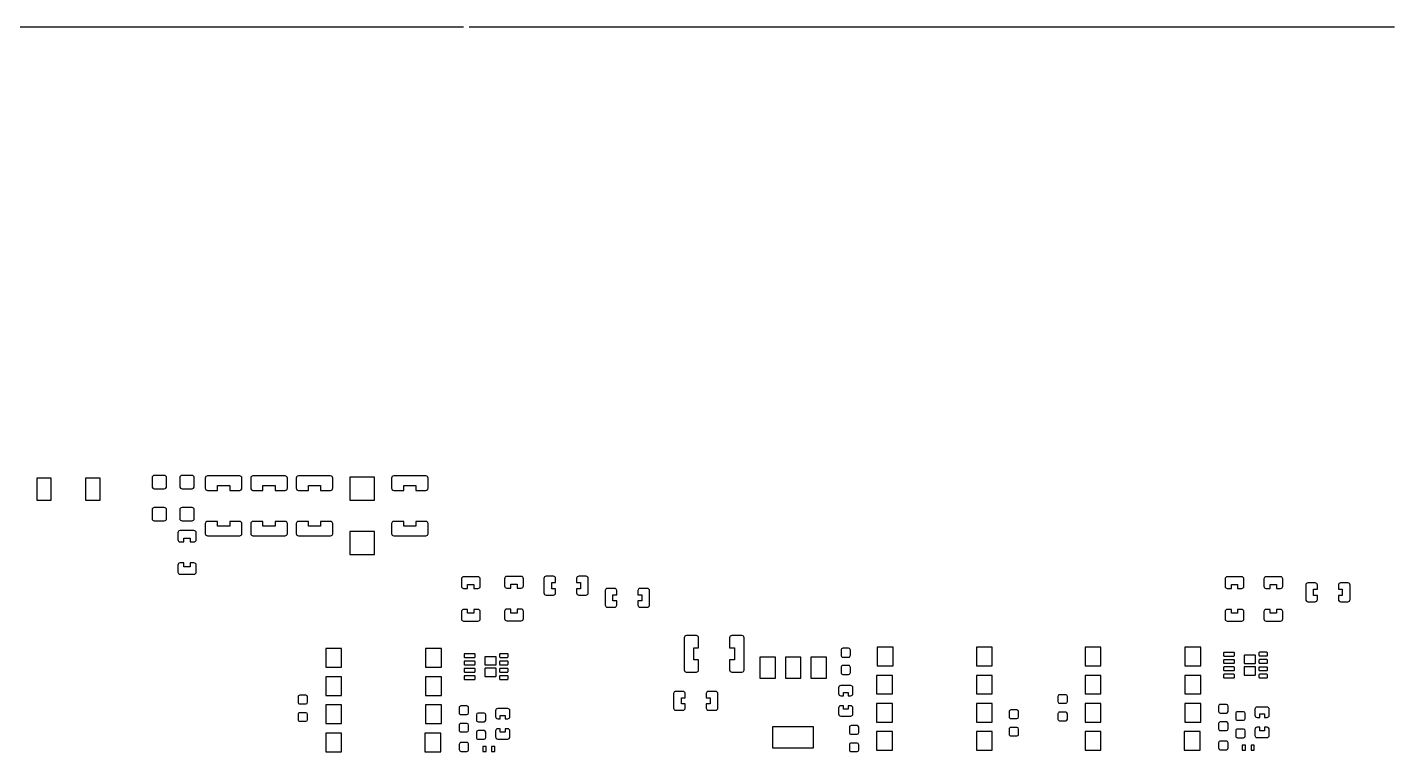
# Model space of a CAD drawing. Extents: x -210 to 210, y -160 to 160.
# Drawn here: x -81.6 to 41.7, y 94.6 to 160 of the extents above; entities that cross this region are included whole.
import ezdxf

# ---------------------------------------------------------------- set-up
doc = ezdxf.new("R2010")
doc.units = 0
doc.header["$MEASUREMENT"] = 0
doc.layers.get('0').update_dxf_attribs({"linetype": 'CONTINUOUS'})

msp = doc.modelspace()

# ---------------------------------------------------------------- linework, layer by layer
for points in [[(-42.250029, 160), (-125.75001, 160)], [(41.749971, 160), (-41.750029, 160)], [(-79.449995, 119.3), (-80.750005, 119.3), (-80.750005, 119.3), (-80.750005, 117.3), (-80.750005, 117.3), (-79.449995, 117.3), (-79.449995, 117.3), (-79.449995, 119.3)], [(-75.049995, 119.3), (-76.350005, 119.3), (-76.350005, 119.3), (-76.350005, 117.3), (-76.350005, 117.3), (-75.049995, 117.3), (-75.049995, 117.3), (-75.049995, 119.3)], [(-50.3, 119.4), (-52.5, 119.4), (-52.5, 119.4), (-52.5, 117.3), (-52.5, 117.3), (-50.3, 117.3), (-50.3, 117.3), (-50.3, 119.4)], [(-50.3, 114.5), (-52.5, 114.5), (-52.5, 114.5), (-52.5, 112.4), (-52.5, 112.4), (-50.3, 112.4), (-50.3, 112.4), (-50.3, 114.5)], [(-53.265, 103.91), (-54.685, 103.91), (-54.685, 103.91), (-54.685, 102.23), (-54.685, 102.23), (-53.265, 102.23), (-53.265, 102.23), (-53.265, 103.91)], [(-44.255, 103.91), (-45.675, 103.91), (-45.675, 103.91), (-45.675, 102.23), (-45.675, 102.23), (-44.255, 102.23), (-44.255, 102.23), (-44.255, 103.91)], [(-3.505, 104.04), (-4.925, 104.04), (-4.925, 104.04), (-4.925, 102.36), (-4.925, 102.36), (-3.505, 102.36), (-3.505, 102.36), (-3.505, 104.04)], [(5.445, 104.04), (4.025, 104.04), (4.025, 104.04), (4.025, 102.36), (4.025, 102.36), (5.445, 102.36), (5.445, 102.36), (5.445, 104.04)], [(15.245, 104.04), (13.825, 104.04), (13.825, 104.04), (13.825, 102.36), (13.825, 102.36), (15.245, 102.36), (15.245, 102.36), (15.245, 104.04)], [(24.255, 104.04), (22.835, 104.04), (22.835, 104.04), (22.835, 102.36), (22.835, 102.36), (24.255, 102.36), (24.255, 102.36), (24.255, 104.04)], [(-14.12, 103.152002), (-15.52, 103.152002), (-15.52, 103.152002), (-15.52, 101.252998), (-15.52, 101.252998), (-14.12, 101.252998), (-14.12, 101.252998), (-14.12, 103.152002)], [(-11.82, 103.152002), (-13.22, 103.152002), (-13.22, 103.152002), (-13.22, 101.252998), (-13.22, 101.252998), (-11.82, 101.252998), (-11.82, 101.252998), (-11.82, 103.152002)], [(-9.52, 103.152002), (-10.92, 103.152002), (-10.92, 103.152002), (-10.92, 101.252998), (-10.92, 101.252998), (-9.52, 101.252998), (-9.52, 101.252998), (-9.52, 103.152002)], [(-53.265, 101.37), (-54.685, 101.37), (-54.685, 101.37), (-54.685, 99.69), (-54.685, 99.69), (-53.265, 99.69), (-53.265, 99.69), (-53.265, 101.37)], [(-44.255, 101.37), (-45.675, 101.37), (-45.675, 101.37), (-45.675, 99.69), (-45.675, 99.69), (-44.255, 99.69), (-44.255, 99.69), (-44.255, 101.37)], [(-3.565, 101.5), (-4.985, 101.5), (-4.985, 101.5), (-4.985, 99.82), (-4.985, 99.82), (-3.565, 99.82), (-3.565, 99.82), (-3.565, 101.5)], [(5.445, 101.5), (4.025, 101.5), (4.025, 101.5), (4.025, 99.82), (4.025, 99.82), (5.445, 99.82), (5.445, 99.82), (5.445, 101.5)], [(15.245, 101.5), (13.825, 101.5), (13.825, 101.5), (13.825, 99.82), (13.825, 99.82), (15.245, 99.82), (15.245, 99.82), (15.245, 101.5)], [(24.255, 101.5), (22.835, 101.5), (22.835, 101.5), (22.835, 99.82), (22.835, 99.82), (24.255, 99.82), (24.255, 99.82), (24.255, 101.5)], [(-53.265, 98.83), (-54.685, 98.83), (-54.685, 98.83), (-54.685, 97.15), (-54.685, 97.15), (-53.265, 97.15), (-53.265, 97.15), (-53.265, 98.83)], [(-44.255, 98.83), (-45.675, 98.83), (-45.675, 98.83), (-45.675, 97.15), (-45.675, 97.15), (-44.255, 97.15), (-44.255, 97.15), (-44.255, 98.83)], [(-3.565, 98.96), (-4.985, 98.96), (-4.985, 98.96), (-4.985, 97.28), (-4.985, 97.28), (-3.565, 97.28), (-3.565, 97.28), (-3.565, 98.96)], [(5.445, 98.96), (4.025, 98.96), (4.025, 98.96), (4.025, 97.28), (4.025, 97.28), (5.445, 97.28), (5.445, 97.28), (5.445, 98.96)], [(15.245, 98.96), (13.825, 98.96), (13.825, 98.96), (13.825, 97.28), (13.825, 97.28), (15.245, 97.28), (15.245, 97.28), (15.245, 98.96)], [(24.255, 98.96), (22.835, 98.96), (22.835, 98.96), (22.835, 97.28), (22.835, 97.28), (24.255, 97.28), (24.255, 97.28), (24.255, 98.96)], [(-53.265, 96.29), (-54.685, 96.29), (-54.685, 96.29), (-54.685, 94.61), (-54.685, 94.61), (-53.265, 94.61), (-53.265, 94.61), (-53.265, 96.29)], [(-44.315, 96.29), (-45.735, 96.29), (-45.735, 96.29), (-45.735, 94.61), (-45.735, 94.61), (-44.315, 94.61), (-44.315, 94.61), (-44.315, 96.29)], [(-10.67, 96.852002), (-14.37, 96.852002), (-14.37, 96.852002), (-14.37, 94.952998), (-14.37, 94.952998), (-10.67, 94.952998), (-10.67, 94.952998), (-10.67, 96.852002)], [(-3.565, 96.42), (-4.985, 96.42), (-4.985, 96.42), (-4.985, 94.74), (-4.985, 94.74), (-3.565, 94.74), (-3.565, 94.74), (-3.565, 96.42)], [(5.445, 96.42), (4.025, 96.42), (4.025, 96.42), (4.025, 94.74), (4.025, 94.74), (5.445, 94.74), (5.445, 94.74), (5.445, 96.42)], [(15.245, 96.42), (13.825, 96.42), (13.825, 96.42), (13.825, 94.74), (13.825, 94.74), (15.245, 94.74), (15.245, 94.74), (15.245, 96.42)], [(24.195, 96.42), (22.775, 96.42), (22.775, 96.42), (22.775, 94.74), (22.775, 94.74), (24.195, 94.74), (24.195, 94.74), (24.195, 96.42)], [(-40.22, 95.065), (-40.52, 95.065), (-40.52, 95.065), (-40.52, 94.615), (-40.52, 94.615), (-40.22, 94.615), (-40.22, 94.615), (-40.22, 95.065)], [(-39.42, 95.065), (-39.72, 95.065), (-39.72, 95.065), (-39.72, 94.615), (-39.72, 94.615), (-39.42, 94.615), (-39.42, 94.615), (-39.42, 95.065)], [(28.29, 95.195), (27.99, 95.195), (27.99, 95.195), (27.99, 94.745), (27.99, 94.745), (28.29, 94.745), (28.29, 94.745), (28.29, 95.195)], [(29.09, 95.195), (28.79, 95.195), (28.79, 95.195), (28.79, 94.745), (28.79, 94.745), (29.09, 94.745), (29.09, 94.745), (29.09, 95.195)]]:
    msp.add_lwpolyline(points)
for points in [[(-69.05, 119.35, 0.414407), (-69.250005, 119.55), (-69.250005, 119.55), (-70.150005, 119.55), (-70.150005, 119.55, 0.414414), (-70.35, 119.35), (-70.35, 119.35), (-70.35, 118.55), (-70.35, 118.55, 0.414428), (-70.150005, 118.35), (-70.150005, 118.35), (-69.250005, 118.35), (-69.250005, 118.35, 0.414407), (-69.05, 118.55), (-69.05, 118.55), (-69.05, 119.35)], [(-66.55, 119.35, 0.4144), (-66.749995, 119.55), (-66.749995, 119.55), (-67.65, 119.55), (-67.65, 119.55, 0.414421), (-67.85, 119.35), (-67.85, 119.35), (-67.85, 118.55), (-67.85, 118.55, 0.414435), (-67.65, 118.35), (-67.65, 118.35), (-66.749995, 118.35), (-66.749995, 118.35, 0.414385), (-66.55, 118.55), (-66.55, 118.55), (-66.55, 119.35)], [(-62.25, 119.312998, 0.395496), (-62.45, 119.5), (-62.45, 119.5), (-65.350005, 119.5), (-65.350005, 119.5, 0.41445), (-65.55, 119.3), (-65.55, 119.3), (-65.55, 118.4), (-65.55, 118.4, 0.414435), (-65.350005, 118.2), (-65.350005, 118.2), (-64.450005, 118.2), (-64.450005, 118.2), (-64.450005, 118.632998), (-64.450005, 118.632998), (-63.35, 118.632998), (-63.35, 118.632998), (-63.35, 118.2), (-63.35, 118.2), (-62.45, 118.2), (-62.45, 118.2, 0.414378), (-62.25, 118.4), (-62.25, 118.4), (-62.25, 119.312998)], [(-58.15, 119.312998, 0.395455), (-58.35, 119.5), (-58.35, 119.5), (-61.25, 119.5), (-61.25, 119.5, 0.414442), (-61.45, 119.3), (-61.45, 119.3), (-61.45, 118.4), (-61.45, 118.4, 0.414421), (-61.25, 118.2), (-61.25, 118.2), (-60.35, 118.2), (-60.35, 118.2), (-60.35, 118.632998), (-60.35, 118.632998), (-59.25, 118.632998), (-59.25, 118.632998), (-59.25, 118.2), (-59.25, 118.2), (-58.35, 118.2), (-58.35, 118.2, 0.414342), (-58.15, 118.4), (-58.15, 118.4), (-58.15, 119.312998)], [(-54.05, 119.312998, 0.395468), (-54.25, 119.5), (-54.25, 119.5), (-57.15, 119.5), (-57.15, 119.5, 0.414428), (-57.35, 119.3), (-57.35, 119.3), (-57.35, 118.4), (-57.35, 118.4, 0.414428), (-57.15, 118.2), (-57.15, 118.2), (-56.25, 118.2), (-56.25, 118.2), (-56.25, 118.632998), (-56.25, 118.632998), (-55.15, 118.632998), (-55.15, 118.632998), (-55.15, 118.2), (-55.15, 118.2), (-54.25, 118.2), (-54.25, 118.2, 0.414357), (-54.05, 118.4), (-54.05, 118.4), (-54.05, 119.312998)], [(-45.45, 119.312998, 0.395504), (-45.65, 119.5), (-45.65, 119.5), (-48.55, 119.5), (-48.55, 119.5, 0.414471), (-48.75, 119.3), (-48.75, 119.3), (-48.75, 118.4), (-48.75, 118.4, 0.414442), (-48.55, 118.2), (-48.55, 118.2), (-47.65, 118.2), (-47.65, 118.2), (-47.65, 118.632998), (-47.65, 118.632998), (-46.55, 118.632998), (-46.55, 118.632998), (-46.55, 118.2), (-46.55, 118.2), (-45.65, 118.2), (-45.65, 118.2, 0.414364), (-45.45, 118.4), (-45.45, 118.4), (-45.45, 119.312998)], [(-69.05, 116.45, 0.414421), (-69.250005, 116.65), (-69.250005, 116.65), (-70.150005, 116.65), (-70.150005, 116.65, 0.414442), (-70.35, 116.45), (-70.35, 116.45), (-70.35, 115.65), (-70.35, 115.65, 0.414414), (-70.150005, 115.45), (-70.150005, 115.45), (-69.250005, 115.45), (-69.250005, 115.45, 0.414392), (-69.05, 115.65), (-69.05, 115.65), (-69.05, 116.45)], [(-66.55, 116.45, 0.414414), (-66.749995, 116.65), (-66.749995, 116.65), (-67.65, 116.65), (-67.65, 116.65, 0.41445), (-67.85, 116.45), (-67.85, 116.45), (-67.85, 115.65), (-67.85, 115.65, 0.414421), (-67.65, 115.45), (-67.65, 115.45), (-66.749995, 115.45), (-66.749995, 115.45, 0.414371), (-66.55, 115.65), (-66.55, 115.65), (-66.55, 116.45)], [(-62.25, 115.2, 0.414378), (-62.45, 115.4), (-62.45, 115.4), (-63.35, 115.4), (-63.35, 115.4), (-63.35, 114.966992), (-63.35, 114.966992), (-64.450005, 114.966992), (-64.450005, 114.966992), (-64.450005, 115.4), (-64.450005, 115.4), (-65.350005, 115.4), (-65.350005, 115.4, 0.41445), (-65.55, 115.2), (-65.55, 115.2), (-65.55, 114.3), (-65.55, 114.3, 0.414464), (-65.350005, 114.1), (-65.350005, 114.1), (-62.45, 114.1), (-62.45, 114.1, 0.395503), (-62.25, 114.286992), (-62.25, 114.286992), (-62.25, 115.2)], [(-58.15, 115.2, 0.414357), (-58.35, 115.4), (-58.35, 115.4), (-59.25, 115.4), (-59.25, 115.4), (-59.25, 114.966992), (-59.25, 114.966992), (-60.35, 114.966992), (-60.35, 114.966992), (-60.35, 115.4), (-60.35, 115.4), (-61.25, 115.4), (-61.25, 115.4, 0.414421), (-61.45, 115.2), (-61.45, 115.2), (-61.45, 114.3), (-61.45, 114.3, 0.414457), (-61.25, 114.1), (-61.25, 114.1), (-58.35, 114.1), (-58.35, 114.1, 0.395482), (-58.15, 114.286992), (-58.15, 114.286992), (-58.15, 115.2)], [(-54.05, 115.2, 0.414357), (-54.25, 115.4), (-54.25, 115.4), (-55.15, 115.4), (-55.15, 115.4), (-55.15, 114.966992), (-55.15, 114.966992), (-56.25, 114.966992), (-56.25, 114.966992), (-56.25, 115.4), (-56.25, 115.4), (-57.15, 115.4), (-57.15, 115.4, 0.414442), (-57.35, 115.2), (-57.35, 115.2), (-57.35, 114.3), (-57.35, 114.3, 0.414442), (-57.15, 114.1), (-57.15, 114.1), (-54.25, 114.1), (-54.25, 114.1, 0.395495), (-54.05, 114.286992), (-54.05, 114.286992), (-54.05, 115.2)], [(-45.45, 115.2, 0.414392), (-45.65, 115.4), (-45.65, 115.4), (-46.55, 115.4), (-46.55, 115.4), (-46.55, 114.966992), (-46.55, 114.966992), (-47.65, 114.966992), (-47.65, 114.966992), (-47.65, 115.4), (-47.65, 115.4), (-48.55, 115.4), (-48.55, 115.4, 0.414471), (-48.75, 115.2), (-48.75, 115.2), (-48.75, 114.3), (-48.75, 114.3, 0.414442), (-48.55, 114.1), (-48.55, 114.1), (-45.65, 114.1), (-45.65, 114.1, 0.395462), (-45.45, 114.286992), (-45.45, 114.286992), (-45.45, 115.2)], [(-66.375, 114.375, 0.414378), (-66.575, 114.575), (-66.575, 114.575), (-67.824995, 114.575), (-67.824995, 114.575, 0.414414), (-68.025, 114.375), (-68.025, 114.375), (-68.025, 113.75), (-68.025, 113.75, 0.414414), (-67.824995, 113.55), (-67.824995, 113.55), (-67.475, 113.55), (-67.475, 113.55), (-67.475, 113.891992), (-67.475, 113.891992), (-66.924995, 113.891992), (-66.924995, 113.891992), (-66.924995, 113.55), (-66.924995, 113.55), (-66.575, 113.55), (-66.575, 113.55, 0.414407), (-66.375, 113.75), (-66.375, 113.75), (-66.375, 114.375)], [(-66.375, 111.45, 0.414407), (-66.575, 111.65), (-66.575, 111.65), (-66.924995, 111.65), (-66.924995, 111.65), (-66.924995, 111.307998), (-66.924995, 111.307998), (-67.475, 111.307998), (-67.475, 111.307998), (-67.475, 111.65), (-67.475, 111.65), (-67.824995, 111.65), (-67.824995, 111.65, 0.414414), (-68.025, 111.45), (-68.025, 111.45), (-68.025, 110.825), (-68.025, 110.825, 0.414414), (-67.824995, 110.625), (-67.824995, 110.625), (-66.575, 110.625), (-66.575, 110.625, 0.414378), (-66.375, 110.825), (-66.375, 110.825), (-66.375, 111.45)], [(-40.75, 110.2, 0.414371), (-40.95, 110.4), (-40.95, 110.4), (-42.25, 110.4), (-42.25, 110.4, 0.41445), (-42.45, 110.2), (-42.45, 110.2), (-42.45, 109.55), (-42.45, 109.55, 0.414414), (-42.25, 109.35), (-42.25, 109.35), (-41.882998, 109.35), (-41.882998, 109.35), (-41.882998, 109.7), (-41.882998, 109.7), (-41.317002, 109.7), (-41.317002, 109.7), (-41.317002, 109.35), (-41.317002, 109.35), (-40.95, 109.35), (-40.95, 109.35, 0.414375), (-40.75, 109.55), (-40.75, 109.55), (-40.75, 110.2)], [(-36.850002, 110.225, 0.414324), (-37.050002, 110.425), (-37.050002, 110.425), (-38.35, 110.425), (-38.35, 110.425, 0.41445), (-38.55, 110.225), (-38.55, 110.225), (-38.55, 109.575), (-38.55, 109.575, 0.414439), (-38.35, 109.375), (-38.35, 109.375), (-37.983, 109.375), (-37.983, 109.375), (-37.983, 109.725), (-37.983, 109.725), (-37.417, 109.725), (-37.417, 109.725), (-37.417, 109.375), (-37.417, 109.375), (-37.050002, 109.375), (-37.050002, 109.375, 0.41436), (-36.850002, 109.575), (-36.850002, 109.575), (-36.850002, 110.225)], [(-33.95, 110.25, 0.414375), (-34.15, 110.45), (-34.15, 110.45), (-34.8, 110.45), (-34.8, 110.45, 0.414425), (-35, 110.25), (-35, 110.25), (-35, 108.95), (-35, 108.95, 0.414432), (-34.8, 108.75), (-34.8, 108.75), (-34.15, 108.75), (-34.15, 108.75, 0.414364), (-33.95, 108.95), (-33.95, 108.95), (-33.95, 109.317002), (-33.95, 109.317002), (-34.3, 109.317002), (-34.3, 109.317002), (-34.3, 109.883008), (-34.3, 109.883008), (-33.95, 109.883008), (-33.95, 109.883008), (-33.95, 110.25)], [(-31, 110.25, 0.414407), (-31.2, 110.45), (-31.2, 110.45), (-31.85, 110.45), (-31.85, 110.45, 0.414425), (-32.049998, 110.25), (-32.049998, 110.25), (-32.049998, 109.883008), (-32.049998, 109.883008), (-31.7, 109.883008), (-31.7, 109.883008), (-31.7, 109.317002), (-31.7, 109.317002), (-32.049998, 109.317002), (-32.049998, 109.317002), (-32.049998, 108.95), (-32.049998, 108.95, 0.414468), (-31.85, 108.75), (-31.85, 108.75), (-31.2, 108.75), (-31.2, 108.75, 0.414367), (-31, 108.95), (-31, 108.95), (-31, 110.25)], [(28.15, 110.2, 0.414314), (27.95, 110.4), (27.95, 110.4), (26.65, 110.4), (26.65, 110.4, 0.414446), (26.45, 110.2), (26.45, 110.2), (26.45, 109.55), (26.45, 109.55, 0.414439), (26.65, 109.35), (26.65, 109.35), (27.017, 109.35), (27.017, 109.35), (27.017, 109.7), (27.017, 109.7), (27.583, 109.7), (27.583, 109.7), (27.583, 109.35), (27.583, 109.35), (27.95, 109.35), (27.95, 109.35, 0.414328), (28.15, 109.55), (28.15, 109.55), (28.15, 110.2)], [(31.65, 110.2, 0.414314), (31.45, 110.4), (31.45, 110.4), (30.15, 110.4), (30.15, 110.4, 0.414446), (29.95, 110.2), (29.95, 110.2), (29.95, 109.55), (29.95, 109.55, 0.414439), (30.15, 109.35), (30.15, 109.35), (30.517, 109.35), (30.517, 109.35), (30.517, 109.7), (30.517, 109.7), (31.083, 109.7), (31.083, 109.7), (31.083, 109.35), (31.083, 109.35), (31.45, 109.35), (31.45, 109.35, 0.414324), (31.65, 109.55), (31.65, 109.55), (31.65, 110.2)], [(34.775, 109.65, 0.414328), (34.575, 109.85), (34.575, 109.85), (33.925, 109.85), (33.925, 109.85, 0.414428), (33.725, 109.65), (33.725, 109.65), (33.725, 108.35), (33.725, 108.35, 0.4144), (33.925, 108.15), (33.925, 108.15), (34.575, 108.15), (34.575, 108.15, 0.414299), (34.775, 108.35), (34.775, 108.35), (34.775, 108.717002), (34.775, 108.717002), (34.425002, 108.717002), (34.425002, 108.717002), (34.425002, 109.282998), (34.425002, 109.282998), (34.775, 109.282998), (34.775, 109.282998), (34.775, 109.65)], [(37.725002, 109.65, 0.414349), (37.524998, 109.85), (37.524998, 109.85), (36.874998, 109.85), (36.874998, 109.85, 0.4145), (36.674998, 109.65), (36.674998, 109.65), (36.674998, 109.282998), (36.674998, 109.282998), (37.025, 109.282998), (37.025, 109.282998), (37.025, 108.717002), (37.025, 108.717002), (36.674998, 108.717002), (36.674998, 108.717002), (36.674998, 108.35), (36.674998, 108.35, 0.414485), (36.874998, 108.15), (36.874998, 108.15), (37.524998, 108.15), (37.524998, 108.15, 0.414321), (37.725002, 108.35), (37.725002, 108.35), (37.725002, 109.65)], [(-28.425, 109.15, 0.414385), (-28.625, 109.35), (-28.625, 109.35), (-29.275, 109.35), (-29.275, 109.35, 0.41441), (-29.475, 109.15), (-29.475, 109.15), (-29.475, 107.85), (-29.475, 107.85, 0.414417), (-29.275, 107.65), (-29.275, 107.65), (-28.625, 107.65), (-28.625, 107.65, 0.414414), (-28.425, 107.85), (-28.425, 107.85), (-28.425, 108.217002), (-28.425, 108.217002), (-28.775, 108.217002), (-28.775, 108.217002), (-28.775, 108.782998), (-28.775, 108.782998), (-28.425, 108.782998), (-28.425, 108.782998), (-28.425, 109.15)], [(-25.475, 109.15, 0.414375), (-25.675, 109.35), (-25.675, 109.35), (-26.325, 109.35), (-26.325, 109.35, 0.414417), (-26.525, 109.15), (-26.525, 109.15), (-26.525, 108.782998), (-26.525, 108.782998), (-26.175, 108.782998), (-26.175, 108.782998), (-26.175, 108.217002), (-26.175, 108.217002), (-26.525, 108.217002), (-26.525, 108.217002), (-26.525, 107.85), (-26.525, 107.85, 0.414403), (-26.325, 107.65), (-26.325, 107.65), (-25.675, 107.65), (-25.675, 107.65, 0.414335), (-25.475, 107.85), (-25.475, 107.85), (-25.475, 109.15)], [(-40.75, 107.25, 0.414357), (-40.95, 107.45), (-40.95, 107.45), (-41.317002, 107.45), (-41.317002, 107.45), (-41.317002, 107.1), (-41.317002, 107.1), (-41.882998, 107.1), (-41.882998, 107.1), (-41.882998, 107.45), (-41.882998, 107.45), (-42.25, 107.45), (-42.25, 107.45, 0.414407), (-42.45, 107.25), (-42.45, 107.25), (-42.45, 106.6), (-42.45, 106.6, 0.414421), (-42.25, 106.4), (-42.25, 106.4), (-40.95, 106.4), (-40.95, 106.4, 0.414378), (-40.75, 106.6), (-40.75, 106.6), (-40.75, 107.25)], [(-36.850002, 107.275, 0.414346), (-37.050002, 107.475), (-37.050002, 107.475), (-37.417, 107.475), (-37.417, 107.475), (-37.417, 107.125), (-37.417, 107.125), (-37.983, 107.125), (-37.983, 107.125), (-37.983, 107.475), (-37.983, 107.475), (-38.35, 107.475), (-38.35, 107.475, 0.41445), (-38.55, 107.275), (-38.55, 107.275), (-38.55, 106.625), (-38.55, 106.625, 0.41445), (-38.35, 106.425), (-38.35, 106.425), (-37.050002, 106.425), (-37.050002, 106.425, 0.414339), (-36.850002, 106.625), (-36.850002, 106.625), (-36.850002, 107.275)], [(28.15, 107.25, 0.414314), (27.95, 107.45), (27.95, 107.45), (27.583, 107.45), (27.583, 107.45), (27.583, 107.1), (27.583, 107.1), (27.017, 107.1), (27.017, 107.1), (27.017, 107.45), (27.017, 107.45), (26.65, 107.45), (26.65, 107.45, 0.414446), (26.45, 107.25), (26.45, 107.25), (26.45, 106.6), (26.45, 106.6, 0.414446), (26.65, 106.4), (26.65, 106.4), (27.95, 106.4), (27.95, 106.4, 0.414314), (28.15, 106.6), (28.15, 106.6), (28.15, 107.25)], [(31.65, 107.25, 0.414314), (31.45, 107.45), (31.45, 107.45), (31.083, 107.45), (31.083, 107.45), (31.083, 107.1), (31.083, 107.1), (30.517, 107.1), (30.517, 107.1), (30.517, 107.45), (30.517, 107.45), (30.15, 107.45), (30.15, 107.45, 0.414446), (29.95, 107.25), (29.95, 107.25), (29.95, 106.6), (29.95, 106.6, 0.414446), (30.15, 106.4), (30.15, 106.4), (31.45, 106.4), (31.45, 106.4, 0.41431), (31.65, 106.6), (31.65, 106.6), (31.65, 107.25)], [(-21.045999, 104.89, 0.415087), (-21.245999, 105.09), (-21.245999, 105.09), (-22.145999, 105.09), (-22.145999, 105.09, 0.413677), (-22.345999, 104.89), (-22.345999, 104.89), (-22.345999, 101.99), (-22.345999, 101.99, 0.396244), (-22.158, 101.79), (-22.158, 101.79), (-21.245999, 101.79), (-21.245999, 101.79, 0.415058), (-21.045999, 101.99), (-21.045999, 101.99), (-21.045999, 102.89), (-21.045999, 102.89), (-21.478999, 102.89), (-21.478999, 102.89), (-21.478999, 103.99), (-21.478999, 103.99), (-21.045999, 103.99), (-21.045999, 103.99), (-21.045999, 104.89)], [(-16.945001, 104.89, 0.413663), (-17.145, 105.09), (-17.145, 105.09), (-18.045999, 105.09), (-18.045999, 105.09, 0.413715), (-18.246001, 104.89), (-18.246001, 104.89), (-18.246001, 103.99), (-18.246001, 103.99), (-17.812001, 103.99), (-17.812001, 103.99), (-17.812001, 102.89), (-17.812001, 102.89), (-18.246001, 102.89), (-18.246001, 102.89), (-18.246001, 101.99), (-18.246001, 101.99, 0.41371), (-18.045999, 101.79), (-18.045999, 101.79), (-17.132999, 101.79), (-17.132999, 101.79, 0.396202), (-16.945001, 101.99), (-16.945001, 101.99), (-16.945001, 104.89)], [(-7.345, 103.765, 0.40434), (-7.514, 103.94), (-7.514, 103.94), (-8.026, 103.94), (-8.026, 103.94, 0.404472), (-8.195, 103.765), (-8.195, 103.765), (-8.195, 103.315), (-8.195, 103.315, 0.404402), (-8.026, 103.14), (-8.026, 103.14), (-7.514, 103.14), (-7.514, 103.14, 0.404302), (-7.345, 103.315), (-7.345, 103.315), (-7.345, 103.765)], [(-41.21, 103.395, 0.414242), (-41.26, 103.445), (-41.26, 103.445), (-42.15, 103.445), (-42.15, 103.445, 0.414414), (-42.2, 103.395), (-42.2, 103.395), (-42.2, 103.165), (-42.2, 103.165, 0.414214), (-42.15, 103.115), (-42.15, 103.115), (-41.26, 103.115), (-41.26, 103.115, 0.414242), (-41.21, 103.165), (-41.21, 103.165), (-41.21, 103.395)], [(-41.21, 102.735, 0.414156), (-41.26, 102.785), (-41.26, 102.785), (-42.15, 102.785), (-42.15, 102.785, 0.414471), (-42.2, 102.735), (-42.2, 102.735), (-42.2, 102.505), (-42.2, 102.505, 0.414214), (-42.15, 102.455), (-42.15, 102.455), (-41.26, 102.455), (-41.26, 102.455, 0.414299), (-41.21, 102.505), (-41.21, 102.505), (-41.21, 102.735)], [(-39.299998, 103.132998, 0.414957), (-39.35, 103.182998), (-39.35, 103.182998), (-40.292, 103.182998), (-40.292, 103.182998, 0.417177), (-40.342, 103.132998), (-40.342, 103.132998), (-40.342, 102.49), (-40.342, 102.49, 0.41612), (-40.292, 102.44), (-40.292, 102.44), (-39.35, 102.44), (-39.35, 102.44, 0.413985), (-39.299998, 102.49), (-39.299998, 102.49), (-39.299998, 103.132998)], [(-38.24, 102.737998, 0.411123), (-38.290002, 102.787998), (-38.290002, 102.787998), (-38.95, 102.787998), (-38.95, 102.787998, 0.411334), (-39, 102.737998), (-39, 102.737998), (-39, 102.507998), (-39, 102.507998, 0.417186), (-38.95, 102.457998), (-38.95, 102.457998), (-38.290002, 102.457998), (-38.290002, 102.457998, 0.416852), (-38.24, 102.507998), (-38.24, 102.507998), (-38.24, 102.737998)], [(-38.24, 103.397998, 0.41118), (-38.290002, 103.447998), (-38.290002, 103.447998), (-38.95, 103.447998), (-38.95, 103.447998, 0.411391), (-39, 103.397998), (-39, 103.397998), (-39, 103.167002), (-39, 103.167002, 0.411463), (-38.95, 103.117998), (-38.95, 103.117998), (-38.290002, 103.117998), (-38.290002, 103.117998, 0.411022), (-38.24, 103.167002), (-38.24, 103.167002), (-38.24, 103.397998)], [(-7.345, 102.215, 0.404348), (-7.514, 102.39), (-7.514, 102.39), (-8.026, 102.39), (-8.026, 102.39, 0.404457), (-8.195, 102.215), (-8.195, 102.215), (-8.195, 101.765), (-8.195, 101.765, 0.404402), (-8.026, 101.59), (-8.026, 101.59), (-7.514, 101.59), (-7.514, 101.59, 0.404302), (-7.345, 101.765), (-7.345, 101.765), (-7.345, 102.215)], [(27.3, 103.525, 0.412516), (27.25, 103.575), (27.25, 103.575), (26.36, 103.575), (26.36, 103.575, 0.415775), (26.31, 103.525), (26.31, 103.525), (26.31, 103.295), (26.31, 103.295, 0.415731), (26.36, 103.245), (26.36, 103.245), (27.25, 103.245), (27.25, 103.245, 0.412317), (27.3, 103.295), (27.3, 103.295), (27.3, 103.525)], [(27.3, 102.865, 0.412544), (27.25, 102.915), (27.25, 102.915), (26.36, 102.915), (26.36, 102.915, 0.41589), (26.31, 102.865), (26.31, 102.865), (26.31, 102.635), (26.31, 102.635, 0.415731), (26.36, 102.585), (26.36, 102.585), (27.25, 102.585), (27.25, 102.585, 0.412402), (27.3, 102.635), (27.3, 102.635), (27.3, 102.865)], [(29.21, 103.262998, 0.413508), (29.16, 103.312998), (29.16, 103.312998), (28.217, 103.312998), (28.217, 103.312998, 0.412863), (28.167, 103.262998), (28.167, 103.262998), (28.167, 102.62), (28.167, 102.62, 0.411733), (28.217, 102.57), (28.217, 102.57), (29.16, 102.57), (29.16, 102.57, 0.412572), (29.21, 102.62), (29.21, 102.62), (29.21, 103.262998)], [(30.27, 102.867002, 0.415516), (30.22, 102.917998), (30.22, 102.917998), (29.56, 102.917998), (29.56, 102.917998, 0.419032), (29.51, 102.867002), (29.51, 102.867002), (29.51, 102.637998), (29.51, 102.637998, 0.41892), (29.56, 102.587998), (29.56, 102.587998), (30.22, 102.587998), (30.22, 102.587998, 0.415486), (30.27, 102.637998), (30.27, 102.637998), (30.27, 102.867002)], [(30.27, 103.527998, 0.409777), (30.22, 103.577998), (30.22, 103.577998), (29.56, 103.577998), (29.56, 103.577998, 0.413211), (29.51, 103.527998), (29.51, 103.527998), (29.51, 103.297998), (29.51, 103.297998, 0.418978), (29.56, 103.247998), (29.56, 103.247998), (30.22, 103.247998), (30.22, 103.247998, 0.415486), (30.27, 103.297998), (30.27, 103.297998), (30.27, 103.527998)], [(-41.21, 102.075, 0.414299), (-41.26, 102.125), (-41.26, 102.125), (-42.15, 102.125), (-42.15, 102.125, 0.414442), (-42.2, 102.075), (-42.2, 102.075), (-42.2, 101.845), (-42.2, 101.845, 0.414214), (-42.15, 101.795), (-42.15, 101.795), (-41.26, 101.795), (-41.26, 101.795, 0.414299), (-41.21, 101.845), (-41.21, 101.845), (-41.21, 102.075)], [(-41.21, 101.415, 0.414299), (-41.26, 101.465), (-41.26, 101.465), (-42.15, 101.465), (-42.15, 101.465, 0.414442), (-42.2, 101.415), (-42.2, 101.415), (-42.2, 101.185), (-42.2, 101.185, 0.414271), (-42.15, 101.135), (-42.15, 101.135), (-41.26, 101.135), (-41.26, 101.135, 0.414242), (-41.21, 101.185), (-41.21, 101.185), (-41.21, 101.415)], [(-39.299998, 102.09, 0.414085), (-39.35, 102.14), (-39.35, 102.14), (-40.292, 102.14), (-40.292, 102.14, 0.41625), (-40.342, 102.09), (-40.342, 102.09), (-40.342, 101.447002), (-40.342, 101.447002, 0.416931), (-40.292, 101.397002), (-40.292, 101.397002), (-39.35, 101.397002), (-39.35, 101.397002, 0.414843), (-39.299998, 101.447002), (-39.299998, 101.447002), (-39.299998, 102.09)], [(-38.24, 102.072998, 0.411237), (-38.290002, 102.122998), (-38.290002, 102.122998), (-38.95, 102.122998), (-38.95, 102.122998, 0.411334), (-39, 102.072998), (-39, 102.072998), (-39, 101.842998), (-39, 101.842998, 0.417186), (-38.95, 101.792998), (-38.95, 101.792998), (-38.290002, 101.792998), (-38.290002, 101.792998, 0.416852), (-38.24, 101.842998), (-38.24, 101.842998), (-38.24, 102.072998)], [(-38.24, 101.412998, 0.411237), (-38.290002, 101.462998), (-38.290002, 101.462998), (-38.95, 101.462998), (-38.95, 101.462998, 0.411391), (-39, 101.412998), (-39, 101.412998), (-39, 101.182998), (-39, 101.182998, 0.417244), (-38.95, 101.132998), (-38.95, 101.132998), (-38.290002, 101.132998), (-38.290002, 101.132998, 0.416852), (-38.24, 101.182998), (-38.24, 101.182998), (-38.24, 101.412998)], [(27.3, 102.205, 0.412459), (27.25, 102.255), (27.25, 102.255), (26.36, 102.255), (26.36, 102.255, 0.415775), (26.31, 102.205), (26.31, 102.205), (26.31, 101.975), (26.31, 101.975, 0.415775), (26.36, 101.925), (26.36, 101.925), (27.25, 101.925), (27.25, 101.925, 0.41243), (27.3, 101.975), (27.3, 101.975), (27.3, 102.205)], [(27.3, 101.545, 0.412459), (27.25, 101.595), (27.25, 101.595), (26.36, 101.595), (26.36, 101.595, 0.415775), (26.31, 101.545), (26.31, 101.545), (26.31, 101.315), (26.31, 101.315, 0.415789), (26.36, 101.265), (26.36, 101.265), (27.25, 101.265), (27.25, 101.265, 0.41243), (27.3, 101.315), (27.3, 101.315), (27.3, 101.545)], [(29.21, 102.22, 0.412572), (29.16, 102.27), (29.16, 102.27), (28.217, 102.27), (28.217, 102.27, 0.412016), (28.167, 102.22), (28.167, 102.22), (28.167, 101.577002), (28.167, 101.577002, 0.412636), (28.217, 101.527002), (28.217, 101.527002), (29.16, 101.527002), (29.16, 101.527002, 0.41348), (29.21, 101.577002), (29.21, 101.577002), (29.21, 102.22)], [(30.27, 101.542998, 0.409777), (30.22, 101.592998), (30.22, 101.592998), (29.56, 101.592998), (29.56, 101.592998, 0.413211), (29.51, 101.542998), (29.51, 101.542998), (29.51, 101.312998), (29.51, 101.312998, 0.41908), (29.56, 101.262998), (29.56, 101.262998), (30.22, 101.262998), (30.22, 101.262998, 0.415558), (30.27, 101.312998), (30.27, 101.312998), (30.27, 101.542998)], [(30.27, 102.202998, 0.409721), (30.22, 102.252998), (30.22, 102.252998), (29.56, 102.252998), (29.56, 102.252998, 0.413211), (29.51, 102.202998), (29.51, 102.202998), (29.51, 101.972002), (29.51, 101.972002, 0.413143), (29.56, 101.922998), (29.56, 101.922998), (30.22, 101.922998), (30.22, 101.922998, 0.409705), (30.27, 101.972002), (30.27, 101.972002), (30.27, 102.202998)], [(-22.25, 99.85, 0.414403), (-22.45, 100.05), (-22.45, 100.05), (-23.1, 100.05), (-23.1, 100.05, 0.41441), (-23.3, 99.85), (-23.3, 99.85), (-23.3, 98.55), (-23.3, 98.55, 0.414439), (-23.1, 98.35), (-23.1, 98.35), (-22.45, 98.35), (-22.45, 98.35, 0.414389), (-22.25, 98.55), (-22.25, 98.55), (-22.25, 98.917002), (-22.25, 98.917002), (-22.6, 98.917002), (-22.6, 98.917002), (-22.6, 99.482998), (-22.6, 99.482998), (-22.25, 99.482998), (-22.25, 99.482998), (-22.25, 99.85)], [(-19.300001, 99.85, 0.414337), (-19.5, 100.05), (-19.5, 100.05), (-20.15, 100.05), (-20.15, 100.05, 0.414439), (-20.35, 99.85), (-20.35, 99.85), (-20.35, 99.482998), (-20.35, 99.482998), (-20, 99.482998), (-20, 99.482998), (-20, 98.917002), (-20, 98.917002), (-20.35, 98.917002), (-20.35, 98.917002), (-20.35, 98.55), (-20.35, 98.55, 0.414416), (-20.15, 98.35), (-20.15, 98.35), (-19.5, 98.35), (-19.5, 98.35, 0.414357), (-19.300001, 98.55), (-19.300001, 98.55), (-19.300001, 99.85)], [(-7.12, 100.377998, 0.413679), (-7.32, 100.577998), (-7.32, 100.577998), (-8.22, 100.577998), (-8.22, 100.577998, 0.413717), (-8.42, 100.377998), (-8.42, 100.377998), (-8.42, 99.852002), (-8.42, 99.852002, 0.413717), (-8.22, 99.652002), (-8.22, 99.652002), (-7.987, 99.652002), (-7.987, 99.652002), (-7.987, 99.960996), (-7.987, 99.960996), (-7.553, 99.960996), (-7.553, 99.960996), (-7.553, 99.652002), (-7.553, 99.652002), (-7.32, 99.652002), (-7.32, 99.652002, 0.413658), (-7.12, 99.852002), (-7.12, 99.852002), (-7.12, 100.377998)], [(-56.325, 99.55, 0.414194), (-56.475, 99.7), (-56.475, 99.7), (-57.025, 99.7), (-57.025, 99.7, 0.414271), (-57.175, 99.55), (-57.175, 99.55), (-57.175, 99.075), (-57.175, 99.075, 0.414242), (-57.025, 98.925), (-57.025, 98.925), (-56.475, 98.925), (-56.475, 98.925, 0.414109), (-56.325, 99.075), (-56.325, 99.075), (-56.325, 99.55)], [(-41.795, 98.59, 0.414194), (-41.945, 98.74), (-41.945, 98.74), (-42.495, 98.74), (-42.495, 98.74, 0.414252), (-42.645, 98.59), (-42.645, 98.59), (-42.645, 98.115), (-42.645, 98.115, 0.414252), (-42.495, 97.965), (-42.495, 97.965), (-41.945, 97.965), (-41.945, 97.965, 0.414204), (-41.795, 98.115), (-41.795, 98.115), (-41.795, 98.59)], [(-7.12, 98.551992, 0.415109), (-7.32, 98.752002), (-7.32, 98.752002), (-7.553, 98.752002), (-7.553, 98.752002), (-7.553, 98.444004), (-7.553, 98.444004), (-7.987, 98.444004), (-7.987, 98.444004), (-7.987, 98.752002), (-7.987, 98.752002), (-8.22, 98.752002), (-8.22, 98.752002, 0.415162), (-8.42, 98.551992), (-8.42, 98.551992), (-8.42, 98.027002), (-8.42, 98.027002, 0.413701), (-8.22, 97.827002), (-8.22, 97.827002), (-7.32, 97.827002), (-7.32, 97.827002, 0.413664), (-7.12, 98.027002), (-7.12, 98.027002), (-7.12, 98.551992)], [(12.225, 99.6, 0.414125), (12.075, 99.75), (12.075, 99.75), (11.525, 99.75), (11.525, 99.75, 0.414318), (11.375, 99.6), (11.375, 99.6), (11.375, 99.125), (11.375, 99.125, 0.414271), (11.525, 98.975), (11.525, 98.975), (12.075, 98.975), (12.075, 98.975, 0.414099), (12.225, 99.125), (12.225, 99.125), (12.225, 99.6)], [(26.715, 98.72, 0.413628), (26.565, 98.87), (26.565, 98.87), (26.015, 98.87), (26.015, 98.87, 0.4148), (25.865, 98.72), (25.865, 98.72), (25.865, 98.245), (25.865, 98.245, 0.414772), (26.015, 98.095), (26.015, 98.095), (26.565, 98.095), (26.565, 98.095, 0.413599), (26.715, 98.245), (26.715, 98.245), (26.715, 98.72)], [(-56.325, 97.975, 0.414185), (-56.475, 98.125), (-56.475, 98.125), (-57.025, 98.125), (-57.025, 98.125, 0.41428), (-57.175, 97.975), (-57.175, 97.975), (-57.175, 97.5), (-57.175, 97.5, 0.414271), (-57.025, 97.35), (-57.025, 97.35), (-56.475, 97.35), (-56.475, 97.35, 0.414118), (-56.325, 97.5), (-56.325, 97.5), (-56.325, 97.975)], [(-40.245, 97.94, 0.414204), (-40.395, 98.09), (-40.395, 98.09), (-40.945, 98.09), (-40.945, 98.09, 0.414204), (-41.095, 97.94), (-41.095, 97.94), (-41.095, 97.465), (-41.095, 97.465, 0.414233), (-40.945, 97.315), (-40.945, 97.315), (-40.395, 97.315), (-40.395, 97.315, 0.414204), (-40.245, 97.465), (-40.245, 97.465), (-40.245, 97.94)], [(-38.07, 98.302002, 0.415112), (-38.27, 98.502998), (-38.27, 98.502998), (-39.17, 98.502998), (-39.17, 98.502998, 0.415144), (-39.37, 98.302002), (-39.37, 98.302002), (-39.37, 97.777998), (-39.37, 97.777998, 0.415176), (-39.17, 97.577002), (-39.17, 97.577002), (-38.937, 97.577002), (-38.937, 97.577002), (-38.937, 97.885996), (-38.937, 97.885996), (-38.502998, 97.885996), (-38.502998, 97.885996), (-38.502998, 97.577002), (-38.502998, 97.577002), (-38.27, 97.577002), (-38.27, 97.577002, 0.415097), (-38.07, 97.777998), (-38.07, 97.777998), (-38.07, 98.302002)], [(7.825, 98.225, 0.414108), (7.675, 98.375), (7.675, 98.375), (7.125, 98.375), (7.125, 98.375, 0.414349), (6.975, 98.225), (6.975, 98.225), (6.975, 97.75), (6.975, 97.75, 0.41433), (7.125, 97.6), (7.125, 97.6), (7.675, 97.6), (7.675, 97.6, 0.414048), (7.825, 97.75), (7.825, 97.75), (7.825, 98.225)], [(12.225, 98.025, 0.414118), (12.075, 98.175), (12.075, 98.175), (11.525, 98.175), (11.525, 98.175, 0.41429), (11.375, 98.025), (11.375, 98.025), (11.375, 97.55), (11.375, 97.55, 0.414302), (11.525, 97.4), (11.525, 97.4), (12.075, 97.4), (12.075, 97.4, 0.414125), (12.225, 97.55), (12.225, 97.55), (12.225, 98.025)], [(28.265, 98.07, 0.413728), (28.115, 98.22), (28.115, 98.22), (27.565, 98.22), (27.565, 98.22, 0.414724), (27.415, 98.07), (27.415, 98.07), (27.415, 97.595), (27.415, 97.595, 0.414714), (27.565, 97.445), (27.565, 97.445), (28.115, 97.445), (28.115, 97.445, 0.413709), (28.265, 97.595), (28.265, 97.595), (28.265, 98.07)], [(30.44, 98.432998, 0.413279), (30.24, 98.632998), (30.24, 98.632998), (29.34, 98.632998), (29.34, 98.632998, 0.414066), (29.14, 98.432998), (29.14, 98.432998), (29.14, 97.907002), (29.14, 97.907002, 0.414067), (29.34, 97.707998), (29.34, 97.707998), (29.572998, 97.707998), (29.572998, 97.707998), (29.572998, 98.016006), (29.572998, 98.016006), (30.006001, 98.016006), (30.006001, 98.016006), (30.006001, 97.707998), (30.006001, 97.707998), (30.24, 97.707998), (30.24, 97.707998, 0.413278), (30.44, 97.907002), (30.44, 97.907002), (30.44, 98.432998)], [(-41.795, 97.015, 0.414204), (-41.945, 97.165), (-41.945, 97.165), (-42.495, 97.165), (-42.495, 97.165, 0.414271), (-42.645, 97.015), (-42.645, 97.015), (-42.645, 96.54), (-42.645, 96.54, 0.414242), (-42.495, 96.39), (-42.495, 96.39), (-41.945, 96.39), (-41.945, 96.39, 0.414204), (-41.795, 96.54), (-41.795, 96.54), (-41.795, 97.015)], [(-40.245, 96.365, 0.414166), (-40.395, 96.515), (-40.395, 96.515), (-40.945, 96.515), (-40.945, 96.515, 0.41419), (-41.095, 96.365), (-41.095, 96.365), (-41.095, 95.89), (-41.095, 95.89, 0.414252), (-40.945, 95.74), (-40.945, 95.74), (-40.395, 95.74), (-40.395, 95.74, 0.414185), (-40.245, 95.89), (-40.245, 95.89), (-40.245, 96.365)], [(-38.07, 96.477002, 0.415098), (-38.27, 96.677002), (-38.27, 96.677002), (-38.502998, 96.677002), (-38.502998, 96.677002), (-38.502998, 96.368994), (-38.502998, 96.368994), (-38.937, 96.368994), (-38.937, 96.368994), (-38.937, 96.677002), (-38.937, 96.677002), (-39.17, 96.677002), (-39.17, 96.677002, 0.415162), (-39.37, 96.477002), (-39.37, 96.477002), (-39.37, 95.952998), (-39.37, 95.952998, 0.415159), (-39.17, 95.752998), (-39.17, 95.752998), (-38.27, 95.752998), (-38.27, 95.752998, 0.415112), (-38.07, 95.952998), (-38.07, 95.952998), (-38.07, 96.477002)], [(-6.595, 96.815, 0.414117), (-6.745, 96.965), (-6.745, 96.965), (-7.295, 96.965), (-7.295, 96.965, 0.41431), (-7.445, 96.815), (-7.445, 96.815), (-7.445, 96.34), (-7.445, 96.34, 0.414301), (-7.295, 96.19), (-7.295, 96.19), (-6.745, 96.19), (-6.745, 96.19, 0.414117), (-6.595, 96.34), (-6.595, 96.34), (-6.595, 96.815)], [(7.825, 96.65, 0.414078), (7.675, 96.8), (7.675, 96.8), (7.125, 96.8), (7.125, 96.8, 0.414321), (6.975, 96.65), (6.975, 96.65), (6.975, 96.175), (6.975, 96.175, 0.41434), (7.125, 96.025), (7.125, 96.025), (7.675, 96.025), (7.675, 96.025, 0.414059), (7.825, 96.175), (7.825, 96.175), (7.825, 96.65)], [(26.715, 97.145, 0.413628), (26.565, 97.295), (26.565, 97.295), (26.015, 97.295), (26.015, 97.295, 0.414772), (25.865, 97.145), (25.865, 97.145), (25.865, 96.67), (25.865, 96.67, 0.41481), (26.015, 96.52), (26.015, 96.52), (26.565, 96.52), (26.565, 96.52, 0.413609), (26.715, 96.67), (26.715, 96.67), (26.715, 97.145)], [(28.265, 96.495, 0.413732), (28.115, 96.645), (28.115, 96.645), (27.565, 96.645), (27.565, 96.645, 0.414691), (27.415, 96.495), (27.415, 96.495), (27.415, 96.02), (27.415, 96.02, 0.414705), (27.565, 95.87), (27.565, 95.87), (28.115, 95.87), (28.115, 95.87, 0.413713), (28.265, 96.02), (28.265, 96.02), (28.265, 96.495)], [(30.44, 96.607002, 0.414764), (30.24, 96.807998), (30.24, 96.807998), (30.006001, 96.807998), (30.006001, 96.807998), (30.006001, 96.499004), (30.006001, 96.499004), (29.572998, 96.499004), (29.572998, 96.499004), (29.572998, 96.807998), (29.572998, 96.807998), (29.34, 96.807998), (29.34, 96.807998, 0.415553), (29.14, 96.607002), (29.14, 96.607002), (29.14, 96.082002), (29.14, 96.082002, 0.41408), (29.34, 95.882002), (29.34, 95.882002), (30.24, 95.882002), (30.24, 95.882002, 0.413293), (30.44, 96.082002), (30.44, 96.082002), (30.44, 96.607002)], [(-41.795, 95.265, 0.404352), (-41.963999, 95.44), (-41.963999, 95.44), (-42.475996, 95.44), (-42.475996, 95.44, 0.404409), (-42.645, 95.265), (-42.645, 95.265), (-42.645, 94.815), (-42.645, 94.815, 0.40441), (-42.475996, 94.64), (-42.475996, 94.64), (-41.963999, 94.64), (-41.963999, 94.64, 0.404353), (-41.795, 94.815), (-41.795, 94.815), (-41.795, 95.265)], [(-6.595, 95.24, 0.414117), (-6.745, 95.39), (-6.745, 95.39), (-7.295, 95.39), (-7.295, 95.39, 0.414281), (-7.445, 95.24), (-7.445, 95.24), (-7.445, 94.765), (-7.445, 94.765, 0.414282), (-7.295, 94.615), (-7.295, 94.615), (-6.745, 94.615), (-6.745, 94.615, 0.414106), (-6.595, 94.765), (-6.595, 94.765), (-6.595, 95.24)], [(26.715, 95.395, 0.40395), (26.545999, 95.57), (26.545999, 95.57), (26.033999, 95.57), (26.033999, 95.57, 0.404855), (25.865, 95.395), (25.865, 95.395), (25.865, 94.945), (25.865, 94.945, 0.404831), (26.033999, 94.77), (26.033999, 94.77), (26.545999, 94.77), (26.545999, 94.77, 0.403962), (26.715, 94.945), (26.715, 94.945), (26.715, 95.395)]]:
    msp.add_lwpolyline(points, format="xyb")

doc.saveas('drawing.dxf')
